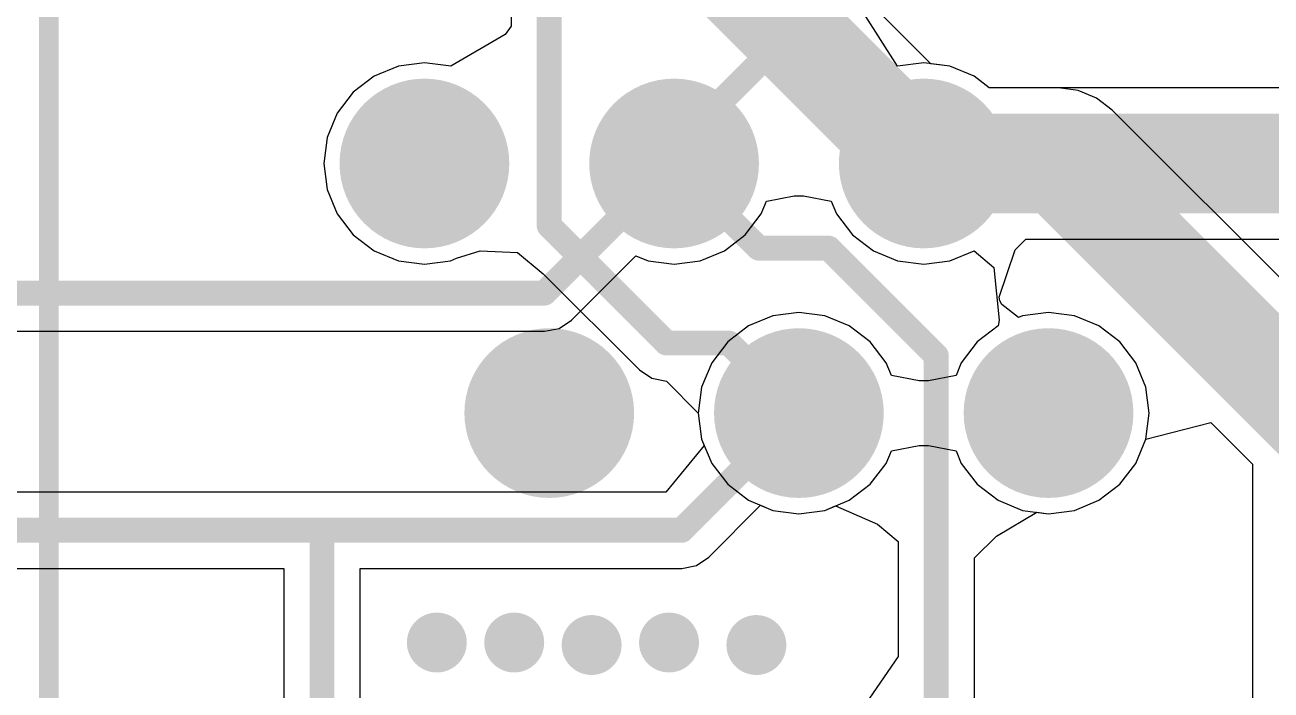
# Model space of a CAD drawing. Header units: millimetres. Extents: x 1.01 to 3.59, y 0.05 to 3.22.
# Drawn here: x 1.812 to 2.3112, y 2.4759 to 2.7424 of the extents above; entities that cross this region are included whole.
import ezdxf

# ---------------------------------------------------------------- set-up
doc = ezdxf.new("R2010")
doc.units = ezdxf.units.MM
doc.header["$MEASUREMENT"] = 0
for name, color, linetype in [('BottomLayer', 5, 'Continuous'), ('BottomSolder', 6, 'Continuous'), ('MultiLayer', 9, 'Continuous'), ('PadHoleLayer', 156, 'Continuous'), ('TopLayer', 1, 'Continuous'), ('TopOverlay', 2, 'Continuous'), ('TopSolder', 216, 'Continuous'), ('ViaHoleLayer', 16, 'Continuous')]:
    doc.layers.add(name, color=color, linetype=linetype)

# ---------------------------------------------------------------- blocks, each defined once
blk = doc.blocks.new('RJ11_6N_B_120')
at = {"layer": 'BottomLayer', "const_width": 0.03}
for points in [[(0.26807, 0.14803, 1), (0.29807, 0.14803, 1)], [(0.16807, 0.09803, 1), (0.19807, 0.09803, 1)], [(0.26807, 0.04803, 1), (0.29807, 0.04803, 1)], [(0.16807, -0.00197, 1), (0.19807, -0.00197, 1)], [(0.26807, -0.05197, 1), (0.29807, -0.05197, 1)], [(0.16807, -0.10197, 1), (0.19807, -0.10197, 1)]]:
    blk.add_lwpolyline(points, format="xyb", close=True, dxfattribs=at)
at = {"layer": 'BottomSolder', "const_width": 0.034}
for points in [[(0.26607, 0.14803, 1), (0.30007, 0.14803, 1)], [(0.16607, 0.09803, 1), (0.20007, 0.09803, 1)], [(0.26607, 0.04803, 1), (0.30007, 0.04803, 1)], [(0.16607, -0.00197, 1), (0.20007, -0.00197, 1)], [(0.26607, -0.05197, 1), (0.30007, -0.05197, 1)], [(0.16607, -0.10197, 1), (0.20007, -0.10197, 1)]]:
    blk.add_lwpolyline(points, format="xyb", close=True, dxfattribs=at)
at = {"layer": 'MultiLayer', "const_width": 0.03}
for points in [[(0.26807, 0.14803, 1), (0.29807, 0.14803, 1)], [(0.16807, 0.09803, 1), (0.19807, 0.09803, 1)], [(0.26807, 0.04803, 1), (0.29807, 0.04803, 1)], [(0.16807, -0.00197, 1), (0.19807, -0.00197, 1)], [(0.26807, -0.05197, 1), (0.29807, -0.05197, 1)], [(0.16807, -0.10197, 1), (0.19807, -0.10197, 1)]]:
    blk.add_lwpolyline(points, format="xyb", close=True, dxfattribs=at)
at = {"layer": 'PadHoleLayer', "const_width": 0.01496}
for points in [[(0.27559, 0.14803, 1), (0.29055, 0.14803, 1)], [(0.17559, 0.09803, 1), (0.19055, 0.09803, 1)], [(0.27559, 0.04803, 1), (0.29055, 0.04803, 1)], [(0.17559, -0.00197, 1), (0.19055, -0.00197, 1)], [(0.27559, -0.05197, 1), (0.29055, -0.05197, 1)], [(0.17559, -0.10197, 1), (0.19055, -0.10197, 1)]]:
    blk.add_lwpolyline(points, format="xyb", close=True, dxfattribs=at)
at = {"layer": 'TopLayer', "const_width": 0.03}
for points in [[(0.26807, 0.14803, 1), (0.29807, 0.14803, 1)], [(0.16807, 0.09803, 1), (0.19807, 0.09803, 1)], [(0.26807, 0.04803, 1), (0.29807, 0.04803, 1)], [(0.16807, -0.00197, 1), (0.19807, -0.00197, 1)], [(0.26807, -0.05197, 1), (0.29807, -0.05197, 1)], [(0.16807, -0.10197, 1), (0.19807, -0.10197, 1)]]:
    blk.add_lwpolyline(points, format="xyb", close=True, dxfattribs=at)
at = {"layer": 'TopOverlay', "const_width": 0.00787}
for points in [[(0.27795, -0.25236), (-0.23941, -0.25236)], [(0.41378, -0.25236), (0.27795, -0.25236)]]:
    blk.add_lwpolyline(points, dxfattribs=at)
at = {"layer": 'TopOverlay', "const_width": 0.00394}
blk.add_lwpolyline([(0.27598, -0.25236, 1), (0.27992, -0.25236, 1)], format="xyb", close=True, dxfattribs=at)
blk.add_lwpolyline([(0.27598, -0.25236, 1), (0.27992, -0.25236, 1)], format="xyb", close=True, dxfattribs=at)
at = {"layer": 'TopSolder', "const_width": 0.034}
for points in [[(0.26607, 0.14803, 1), (0.30007, 0.14803, 1)], [(0.16607, 0.09803, 1), (0.20007, 0.09803, 1)], [(0.26607, 0.04803, 1), (0.30007, 0.04803, 1)], [(0.16607, -0.00197, 1), (0.20007, -0.00197, 1)], [(0.26607, -0.05197, 1), (0.30007, -0.05197, 1)], [(0.16607, -0.10197, 1), (0.20007, -0.10197, 1)]]:
    blk.add_lwpolyline(points, format="xyb", close=True, dxfattribs=at)

msp = doc.modelspace()

# ---------------------------------------------------------------- linework, layer by layer
at = {"layer": 'BottomLayer'}
for p, q in [((2.17485, 2.7269), (2.11036, 2.7914)), ((2.18247, 2.7259), (2.17485, 2.7269)), ((2.1922, 2.72187), (2.18247, 2.7259)), ((2.1983, 2.71719), (2.1922, 2.72187)), ((2.22607, 2.71719), (2.1983, 2.71719)), ((2.2339, 2.71616), (2.22607, 2.71719)), ((2.2412, 2.71313), (2.2339, 2.71616)), ((2.24747, 2.70833), (2.2412, 2.71313)), ((2.3554, 2.6004), (2.24747, 2.70833)), ((2.10697, 2.66676), (2.10905, 2.67177)), ((2.10905, 2.67177), (2.10924, 2.67187)), ((2.10924, 2.67187), (2.12014, 2.67398)), ((2.12014, 2.67398), (2.12393, 2.67398)), ((2.12393, 2.67398), (2.13499, 2.67184)), ((2.13499, 2.67184), (2.13709, 2.66676)), ((2.10056, 2.6584), (2.10697, 2.66676)), ((2.13709, 2.66676), (2.1435, 2.6584)), ((2.0922, 2.65199), (2.10056, 2.6584)), ((2.1435, 2.6584), (2.15186, 2.65199)), ((2.08247, 2.64796), (2.0922, 2.65199)), ((2.15186, 2.65199), (2.16159, 2.64796)), ((2.18247, 2.64796), (2.1922, 2.65199)), ((2.1922, 2.65199), (2.20007, 2.64525)), ((2.03092, 2.62419), (2.05671, 2.64998)), ((2.05671, 2.64998), (2.06159, 2.64796)), ((2.06159, 2.64796), (2.07203, 2.64658)), ((2.07203, 2.64658), (2.08247, 2.64796)), ((2.16159, 2.64796), (2.17203, 2.64658)), ((2.17203, 2.64658), (2.18247, 2.64796)), ((2.20007, 2.64525), (2.20219, 2.62417)), ((2.11159, 2.6259), (2.10186, 2.62187)), ((2.12203, 2.62727), (2.11159, 2.6259)), ((2.13247, 2.6259), (2.12203, 2.62727)), ((2.1422, 2.62187), (2.13247, 2.6259)), ((2.0201, 2.61971), (2.02596, 2.62087)), ((2.02596, 2.62087), (2.03092, 2.62419)), ((2.10186, 2.62187), (2.0935, 2.61546)), ((2.15056, 2.61546), (2.1422, 2.62187)), ((2.20186, 2.62187), (2.1935, 2.61546)), ((2.20219, 2.62417), (2.20186, 2.62187)), ((1.70151, 2.61971), (2.0201, 2.61971)), ((2.0935, 2.61546), (2.08709, 2.6071)), ((2.15697, 2.6071), (2.15056, 2.61546)), ((2.1935, 2.61546), (2.18709, 2.6071)), ((2.08709, 2.6071), (2.08306, 2.59737)), ((2.15908, 2.60202), (2.15697, 2.6071)), ((2.18709, 2.6071), (2.18499, 2.60202)), ((2.17014, 2.59988), (2.15908, 2.60202)), ((2.18499, 2.60202), (2.17393, 2.59988)), ((2.08306, 2.59737), (2.08169, 2.58693)), ((2.17393, 2.59988), (2.17014, 2.59988)), ((2.08169, 2.58693), (2.08306, 2.57649)), ((2.261, 2.57649), (2.28709, 2.58312)), ((2.28709, 2.58312), (2.30374, 2.56647)), ((2.08306, 2.57649), (2.08709, 2.56676)), ((2.25697, 2.56676), (2.261, 2.57649)), ((2.15697, 2.56676), (2.15908, 2.57184)), ((2.15908, 2.57184), (2.17014, 2.57398)), ((2.17014, 2.57398), (2.17393, 2.57398)), ((2.17393, 2.57398), (2.18499, 2.57184)), ((2.18499, 2.57184), (2.18709, 2.56676)), ((2.08709, 2.56676), (2.0935, 2.5584)), ((2.15056, 2.5584), (2.15697, 2.56676)), ((2.18709, 2.56676), (2.1935, 2.5584)), ((2.25056, 2.5584), (2.25697, 2.56676)), ((2.30374, 2.56647), (2.30374, 2.261)), ((2.0935, 2.5584), (2.10186, 2.55199)), ((2.1422, 2.55199), (2.15056, 2.5584)), ((2.1935, 2.5584), (2.20186, 2.55199)), ((2.2422, 2.55199), (2.25056, 2.5584)), ((2.10186, 2.55199), (2.11159, 2.54796)), ((2.13247, 2.54796), (2.1422, 2.55199)), ((2.20186, 2.55199), (2.21159, 2.54796)), ((2.23247, 2.54796), (2.2422, 2.55199)), ((2.11159, 2.54796), (2.12203, 2.54658)), ((2.12203, 2.54658), (2.13247, 2.54796)), ((2.21159, 2.54796), (2.22203, 2.54658)), ((2.22203, 2.54658), (2.23247, 2.54796))]:
    msp.add_line(p, q, dxfattribs=at)
for points, const_width in [([(2.08896, 2.77), (2.17203, 2.68693)], 0.04), ([(2.17203, 2.68693), (2.22607, 2.68693)], 0.04), ([(2.22607, 2.68693), (2.334, 2.579)], 0.04), ([(2.0201, 2.635), (2.07203, 2.68693)], 0.01), ([(1.54796, 2.635), (2.0201, 2.635)], 0.01)]:
    msp.add_lwpolyline(points, dxfattribs=dict(at, const_width=const_width))
for points, const_width in [([(2.16203, 2.68693, 1), (2.18203, 2.68693, 1)], 0.02), ([(2.16203, 2.68693, 1), (2.18203, 2.68693, 1)], 0.02), ([(2.21607, 2.68693, 1), (2.23607, 2.68693, 1)], 0.02), ([(2.21607, 2.68693, 1), (2.23607, 2.68693, 1)], 0.02), ([(2.06953, 2.68693, 1), (2.07453, 2.68693, 1)], 0.005), ([(2.0176, 2.635, 1), (2.0226, 2.635, 1)], 0.005), ([(2.0176, 2.635, 1), (2.0226, 2.635, 1)], 0.005), ([(1.971, 2.495, 1), (1.983, 2.495, 1)], 0.012), ([(2.002, 2.495, 1), (2.014, 2.495, 1)], 0.012), ([(2.033, 2.494, 1), (2.045, 2.494, 1)], 0.012), ([(2.064, 2.495, 1), (2.076, 2.495, 1)], 0.012), ([(2.099, 2.494, 1), (2.111, 2.494, 1)], 0.012)]:
    msp.add_lwpolyline(points, format="xyb", close=True, dxfattribs=dict(at, const_width=const_width))
at = {"layer": 'MultiLayer', "const_width": 0.012}
for points in [[(1.971, 2.495, 1), (1.983, 2.495, 1)], [(2.002, 2.495, 1), (2.014, 2.495, 1)], [(2.033, 2.494, 1), (2.045, 2.494, 1)], [(2.064, 2.495, 1), (2.076, 2.495, 1)], [(2.099, 2.494, 1), (2.111, 2.494, 1)]]:
    msp.add_lwpolyline(points, format="xyb", close=True, dxfattribs=at)
at = {"layer": 'TopLayer'}
for p, q in [((2.00671, 2.748), (2.00671, 2.7419)), ((2.16159, 2.7259), (2.14793, 2.7473)), ((2.00671, 2.7419), (2.00437, 2.73867)), ((2.00437, 2.73867), (1.98257, 2.72596)), ((1.96159, 2.7259), (1.95186, 2.72187)), ((1.97203, 2.72727), (1.96159, 2.7259)), ((1.98171, 2.726), (1.97203, 2.72727)), ((1.98257, 2.72596), (1.98171, 2.726)), ((2.17203, 2.72727), (2.16159, 2.7259)), ((2.18247, 2.7259), (2.17203, 2.72727)), ((2.1922, 2.72187), (2.18247, 2.7259)), ((1.95186, 2.72187), (1.9435, 2.71546)), ((2.1983, 2.71719), (2.1922, 2.72187)), ((2.3774, 2.71719), (2.1983, 2.71719)), ((1.9435, 2.71546), (1.93709, 2.7071)), ((1.93709, 2.7071), (1.93306, 2.69737)), ((1.93306, 2.69737), (1.93169, 2.68693)), ((1.93169, 2.68693), (1.93306, 2.67649)), ((1.93306, 2.67649), (1.93709, 2.66676)), ((1.93709, 2.66676), (1.9435, 2.6584)), ((1.9435, 2.6584), (1.95186, 2.65199)), ((2.20872, 2.65228), (2.21289, 2.65667)), ((2.21289, 2.65667), (2.38993, 2.65667)), ((1.95186, 2.65199), (1.96159, 2.64796)), ((1.98489, 2.64896), (1.99429, 2.6519)), ((1.99429, 2.6519), (2.00925, 2.65127)), ((2.00925, 2.65127), (2.01963, 2.64274)), ((2.20229, 2.63338), (2.20872, 2.65228)), ((1.96159, 2.64796), (1.97203, 2.64658)), ((1.97203, 2.64658), (1.98247, 2.64796)), ((1.98247, 2.64796), (1.98489, 2.64896)), ((2.01963, 2.64274), (2.05819, 2.60419)), ((2.20254, 2.63194), (2.20229, 2.63338)), ((2.20331, 2.63043), (2.20254, 2.63194)), ((2.21003, 2.62526), (2.20331, 2.63043)), ((2.21159, 2.6259), (2.21003, 2.62526)), ((2.22203, 2.62727), (2.21159, 2.6259)), ((2.23247, 2.6259), (2.22203, 2.62727)), ((2.2422, 2.62187), (2.23247, 2.6259)), ((2.25056, 2.61546), (2.2422, 2.62187)), ((2.25697, 2.6071), (2.25056, 2.61546)), ((2.261, 2.59737), (2.25697, 2.6071)), ((2.05819, 2.60419), (2.06315, 2.60087)), ((2.06315, 2.60087), (2.069, 2.59971)), ((2.069, 2.59971), (2.08169, 2.58693)), ((2.26238, 2.58693), (2.261, 2.59737)), ((2.08169, 2.58693), (2.08306, 2.57649)), ((2.261, 2.57649), (2.26238, 2.58693)), ((2.08306, 2.57649), (2.08412, 2.57394)), ((2.25697, 2.56676), (2.261, 2.57649)), ((2.08412, 2.57394), (2.06873, 2.55529)), ((2.25056, 2.5584), (2.25697, 2.56676)), ((2.2422, 2.55199), (2.25056, 2.5584)), ((2.06873, 2.55529), (1.70217, 2.55529)), ((2.23247, 2.54796), (2.2422, 2.55199)), ((2.08592, 2.52919), (2.10671, 2.54998)), ((2.10671, 2.54998), (2.11159, 2.54796)), ((2.11159, 2.54796), (2.12203, 2.54658)), ((2.12203, 2.54658), (2.13247, 2.54796)), ((2.13247, 2.54796), (2.13674, 2.54972)), ((2.13674, 2.54972), (2.15349, 2.54244)), ((2.20118, 2.53765), (2.21733, 2.5472)), ((2.21733, 2.5472), (2.22203, 2.54658)), ((2.22203, 2.54658), (2.23247, 2.54796)), ((2.15349, 2.54244), (2.16174, 2.53547)), ((2.19233, 2.52888), (2.20118, 2.53765)), ((2.16174, 2.53547), (2.16174, 2.48943)), ((2.0751, 2.52471), (2.08096, 2.52587)), ((2.08096, 2.52587), (2.08592, 2.52919)), ((2.19233, 2.32403), (2.19233, 2.52888)), ((1.59296, 2.52471), (1.91571, 2.52471)), ((1.91571, 2.52471), (1.91571, 2.4006)), ((1.94629, 2.38433), (1.94629, 2.52471)), ((1.94629, 2.52471), (2.0751, 2.52471)), ((2.16174, 2.48943), (2.14739, 2.46838))]:
    msp.add_line(p, q, dxfattribs=at)
for points, const_width in [([(2.07203, 2.69303), (2.159, 2.78)], 0.01), ([(2.022, 2.662), (2.022, 2.748)], 0.01), ([(2.17203, 2.68693), (2.38993, 2.68693)], 0.04), ([(2.07203, 2.68693), (2.07203, 2.69303)], 0.01), ([(2.07203, 2.68693), (2.10596, 2.653)], 0.01), ([(2.022, 2.662), (2.069, 2.615)], 0.01), ([(2.10596, 2.653), (2.134, 2.653)], 0.01), ([(2.134, 2.653), (2.17703, 2.60997)], 0.01), ([(2.069, 2.615), (2.09396, 2.615)], 0.01), ([(2.09396, 2.615), (2.12203, 2.58693)], 0.01), ([(2.17703, 2.32403), (2.17703, 2.60997)], 0.01), ([(2.0751, 2.54), (2.12203, 2.58693)], 0.01), ([(1.59296, 2.54), (2.0751, 2.54)], 0.01), ([(1.931, 2.378), (1.931, 2.538)], 0.01)]:
    msp.add_lwpolyline(points, dxfattribs=dict(at, const_width=const_width))
for points, const_width in [([(2.16203, 2.68693, 1), (2.18203, 2.68693, 1)], 0.02), ([(2.06953, 2.69303, 1), (2.07453, 2.69303, 1)], 0.005), ([(2.06953, 2.69303, 1), (2.07453, 2.69303, 1)], 0.005), ([(2.06953, 2.68693, 1), (2.07453, 2.68693, 1)], 0.005), ([(2.06953, 2.68693, 1), (2.07453, 2.68693, 1)], 0.005), ([(2.0195, 2.662, 1), (2.0245, 2.662, 1)], 0.005), ([(2.0195, 2.662, 1), (2.0245, 2.662, 1)], 0.005), ([(2.10346, 2.653, 1), (2.10846, 2.653, 1)], 0.005), ([(2.10346, 2.653, 1), (2.10846, 2.653, 1)], 0.005), ([(2.1315, 2.653, 1), (2.1365, 2.653, 1)], 0.005), ([(2.1315, 2.653, 1), (2.1365, 2.653, 1)], 0.005), ([(2.0665, 2.615, 1), (2.0715, 2.615, 1)], 0.005), ([(2.0665, 2.615, 1), (2.0715, 2.615, 1)], 0.005), ([(2.09146, 2.615, 1), (2.09646, 2.615, 1)], 0.005), ([(2.09146, 2.615, 1), (2.09646, 2.615, 1)], 0.005), ([(2.17453, 2.60997, 1), (2.17953, 2.60997, 1)], 0.005), ([(2.17453, 2.60997, 1), (2.17953, 2.60997, 1)], 0.005), ([(2.11953, 2.58693, 1), (2.12453, 2.58693, 1)], 0.005), ([(2.11953, 2.58693, 1), (2.12453, 2.58693, 1)], 0.005), ([(1.9285, 2.538, 1), (1.9335, 2.538, 1)], 0.005), ([(2.0726, 2.54, 1), (2.0776, 2.54, 1)], 0.005), ([(2.0726, 2.54, 1), (2.0776, 2.54, 1)], 0.005), ([(1.971, 2.495, 1), (1.983, 2.495, 1)], 0.012), ([(2.002, 2.495, 1), (2.014, 2.495, 1)], 0.012), ([(2.033, 2.494, 1), (2.045, 2.494, 1)], 0.012), ([(2.064, 2.495, 1), (2.076, 2.495, 1)], 0.012), ([(2.099, 2.494, 1), (2.111, 2.494, 1)], 0.012)]:
    msp.add_lwpolyline(points, format="xyb", close=True, dxfattribs=dict(at, const_width=const_width))
at = {"layer": 'ViaHoleLayer', "const_width": 0.006}
for points in [[(1.974, 2.495, 1), (1.98, 2.495, 1)], [(2.005, 2.495, 1), (2.011, 2.495, 1)], [(2.067, 2.495, 1), (2.073, 2.495, 1)], [(2.036, 2.494, 1), (2.042, 2.494, 1)], [(2.102, 2.494, 1), (2.108, 2.494, 1)]]:
    msp.add_lwpolyline(points, format="xyb", close=True, dxfattribs=at)

# ---------------------------------------------------------------- block references
at = {"rotation": 270}
msp.add_blockref('RJ11_6N_B_120', (2.074, 2.87), dxfattribs=at)

doc.saveas('drawing.dxf')
